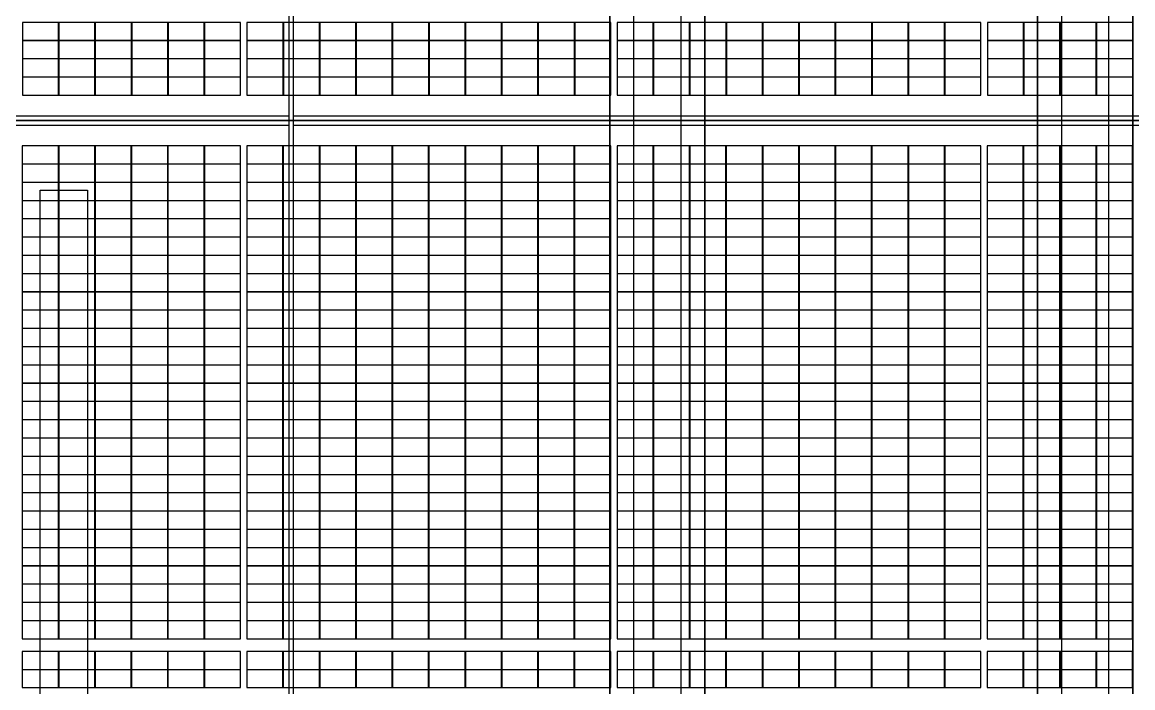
# Model space of a CAD drawing. Header units: millimetres. Extents: x 1218 to 2690, y 1163 to 1758.
# Drawn here: x 1389.2 to 1459.3, y 1379.4 to 1421.4 of the extents above; entities that cross this region are included whole.
import ezdxf

# ---------------------------------------------------------------- set-up
doc = ezdxf.new("R2010")
doc.units = ezdxf.units.MM
for name, color, linetype in [('WALL', 9, 'Continuous'), ('屋脊线', 7, 'ByLayer'), ('组件', 7, 'ByLayer'), ('障碍物', 7, 'ByLayer')]:
    doc.layers.add(name, color=color, linetype=linetype)

# ---------------------------------------------------------------- blocks, each defined once
blk = doc.blocks.new('DT1')
at = {"layer": 'WALL'}
for p, q in [((78159.9, 1944103.7), (198609.9, 1944103.7)), ((198909.9, 1944103.7), (406809.9, 1944103.7))]:
    blk.add_line(p, q, dxfattribs=at)
for points in [[(198909.9, 1865403.7), (198909.9, 2022803.7), (198609.9, 2022803.7), (198609.9, 1865403.7)], [(224859.9, 1875103.7), (224859.9, 2013103.7), (218859.9, 2013103.7), (218859.9, 1875103.7)], [(251859.9, 1875103.7), (251859.9, 2013103.7), (245859.9, 2013103.7), (245859.9, 1875103.7)], [(78159.9, 1944403.7), (198609.9, 1944403.7), (198609.9, 1943803.7), (78159.9, 1943803.7)], [(198909.9, 1944403.7), (406809.9, 1944403.7), (406809.9, 1943803.7), (198909.9, 1943803.7)]]:
    blk.add_lwpolyline(points, close=True, dxfattribs=at)
for points in [[(223359.9, 1875103.7), (223359.9, 2013103.7), (220359.9, 2013103.7), (220359.9, 1875103.7), (223359.9, 1875103.7)], [(250359.9, 1875103.7), (250359.9, 2013103.7), (247359.9, 2013103.7), (247359.9, 1875103.7), (250359.9, 1875103.7)], [(185909.9, 1939703.7), (185909.9, 1874403.7), (182909.9, 1874403.7), (182909.9, 1939703.7), (185909.9, 1939703.7)]]:
    blk.add_lwpolyline(points, dxfattribs=at)
blk = doc.blocks.new('*U583')
at = {"layer": '屋脊线', "color": 30}
blk.add_line((582600, 0, 16000), (-582600, 0, 16000), dxfattribs=at)
at = {"flags": 1}
for tag in ['unit_id', 'unit_name']:
    blk.add_attdef(tag, (0, 0), '', height=2.5, dxfattribs=at)
blk = doc.blocks.new('*U584')
at = {"color": 0}
blk.add_polyline3d([(0, 0, 0), (227.8, 0, 0), (227.8, 113.3, 5.8), (0, 113.3, 5.8)], close=True, dxfattribs=at)
at = {"flags": 1}
for tag in ['mounting-hole-spacing1', 'mounting-hole-spacing2', 'module-material', 'vmpo', 'voco', 'silicon-material', 'panel-length', 'panel-width', 'panel-height', 'userid', 'theme', 'note', 'name', 'pmax', 'company-name', 'id', 'impo', 'isco']:
    blk.add_attdef(tag, (0, 0), '', height=2.5, dxfattribs=at)
blk = doc.blocks.new('*U585')
at = {"layer": '组件', "color": 32}
for p in [(-47896.6, -272.9, 1596.1), (-47666.8, -272.9, 1596.1), (-47437, -272.9, 1596.1), (-47207.2, -272.9, 1596.1), (-46977.4, -272.9, 1596.1), (-46747.6, -272.9, 1596.1), (-46479.8, -272.9, 1596.1), (-46250, -272.9, 1596.1), (-46020.2, -272.9, 1596.1), (-45790.4, -272.9, 1596.1), (-45560.6, -272.9, 1596.1), (-47896.6, -388.2, 1590.3), (-47666.8, -388.2, 1590.3), (-47437, -388.2, 1590.3), (-47207.2, -388.2, 1590.3), (-46977.4, -388.2, 1590.3), (-46747.6, -388.2, 1590.3), (-46479.8, -388.2, 1590.3), (-46250, -388.2, 1590.3), (-46020.2, -388.2, 1590.3), (-45790.4, -388.2, 1590.3), (-45560.6, -388.2, 1590.3), (-47896.6, -503.4, 1584.4), (-47666.8, -503.4, 1584.4), (-47437, -503.4, 1584.4), (-47207.2, -503.4, 1584.4), (-46977.4, -503.4, 1584.4), (-46747.6, -503.4, 1584.4), (-46479.8, -503.4, 1584.4), (-46250, -503.4, 1584.4), (-46020.2, -503.4, 1584.4), (-45790.4, -503.4, 1584.4), (-45560.6, -503.4, 1584.4), (-47896.6, -618.7, 1578.6), (-47666.8, -618.7, 1578.6), (-47437, -618.7, 1578.6), (-47207.2, -618.7, 1578.6), (-46977.4, -618.7, 1578.6), (-46747.6, -618.7, 1578.6), (-46479.8, -618.7, 1578.6), (-46250, -618.7, 1578.6), (-46020.2, -618.7, 1578.6), (-45790.4, -618.7, 1578.6), (-45560.6, -618.7, 1578.6), (-47896.6, -733.9, 1572.7), (-47666.8, -733.9, 1572.7), (-47437, -733.9, 1572.7), (-47207.2, -733.9, 1572.7), (-46977.4, -733.9, 1572.7), (-46747.6, -733.9, 1572.7), (-46479.8, -733.9, 1572.7), (-46250, -733.9, 1572.7), (-46020.2, -733.9, 1572.7), (-45790.4, -733.9, 1572.7), (-45560.6, -733.9, 1572.7), (-47896.6, -849.2, 1566.9), (-47666.8, -849.2, 1566.9), (-47437, -849.2, 1566.9), (-47207.2, -849.2, 1566.9), (-46977.4, -849.2, 1566.9), (-46747.6, -849.2, 1566.9), (-46479.8, -849.2, 1566.9), (-46250, -849.2, 1566.9), (-46020.2, -849.2, 1566.9), (-45790.4, -849.2, 1566.9), (-45560.6, -849.2, 1566.9), (-47896.6, -964.4, 1561), (-47666.8, -964.4, 1561), (-47437, -964.4, 1561), (-47207.2, -964.4, 1561), (-46977.4, -964.4, 1561), (-46747.6, -964.4, 1561), (-46479.8, -964.4, 1561), (-46250, -964.4, 1561), (-46020.2, -964.4, 1561), (-45790.4, -964.4, 1561), (-45560.6, -964.4, 1561), (-47896.6, -1079.7, 1555.1), (-47666.8, -1079.7, 1555.1), (-47437, -1079.7, 1555.1), (-47207.2, -1079.7, 1555.1), (-46977.4, -1079.7, 1555.1), (-46747.6, -1079.7, 1555.1), (-46479.8, -1079.7, 1555.1), (-46250, -1079.7, 1555.1), (-46020.2, -1079.7, 1555.1), (-45790.4, -1079.7, 1555.1), (-45560.6, -1079.7, 1555.1), (-47896.6, -1194.9, 1549.3), (-47666.8, -1194.9, 1549.3), (-47437, -1194.9, 1549.3), (-47207.2, -1194.9, 1549.3), (-46977.4, -1194.9, 1549.3), (-46747.6, -1194.9, 1549.3), (-46479.8, -1194.9, 1549.3), (-46250, -1194.9, 1549.3), (-46020.2, -1194.9, 1549.3), (-45790.4, -1194.9, 1549.3), (-45560.6, -1194.9, 1549.3), (-47896.6, -1310.2, 1543.4), (-47666.8, -1310.2, 1543.4), (-47437, -1310.2, 1543.4), (-47207.2, -1310.2, 1543.4), (-46977.4, -1310.2, 1543.4), (-46747.6, -1310.2, 1543.4), (-46479.8, -1310.2, 1543.4), (-46250, -1310.2, 1543.4), (-46020.2, -1310.2, 1543.4), (-45790.4, -1310.2, 1543.4), (-45560.6, -1310.2, 1543.4), (-47896.6, -1425.4, 1537.6), (-47666.8, -1425.4, 1537.6), (-47437, -1425.4, 1537.6), (-47207.2, -1425.4, 1537.6), (-46977.4, -1425.4, 1537.6), (-46747.6, -1425.4, 1537.6), (-46479.8, -1425.4, 1537.6), (-46250, -1425.4, 1537.6), (-46020.2, -1425.4, 1537.6), (-45790.4, -1425.4, 1537.6), (-45560.6, -1425.4, 1537.6), (-47896.6, -1540.7, 1531.7), (-47666.8, -1540.7, 1531.7), (-47437, -1540.7, 1531.7), (-47207.2, -1540.7, 1531.7), (-46977.4, -1540.7, 1531.7), (-46747.6, -1540.7, 1531.7), (-46479.8, -1540.7, 1531.7), (-46250, -1540.7, 1531.7), (-46020.2, -1540.7, 1531.7), (-45790.4, -1540.7, 1531.7), (-45560.6, -1540.7, 1531.7), (-47896.6, -1655.9, 1525.8), (-47666.8, -1655.9, 1525.8), (-47437, -1655.9, 1525.8), (-47207.2, -1655.9, 1525.8), (-46977.4, -1655.9, 1525.8), (-46747.6, -1655.9, 1525.8), (-46479.8, -1655.9, 1525.8), (-46250, -1655.9, 1525.8), (-46020.2, -1655.9, 1525.8), (-45790.4, -1655.9, 1525.8), (-45560.6, -1655.9, 1525.8), (-47896.6, -1771.2, 1520), (-47666.8, -1771.2, 1520), (-47437, -1771.2, 1520), (-47207.2, -1771.2, 1520), (-46977.4, -1771.2, 1520), (-46747.6, -1771.2, 1520), (-46479.8, -1771.2, 1520), (-46250, -1771.2, 1520), (-46020.2, -1771.2, 1520), (-45790.4, -1771.2, 1520), (-45560.6, -1771.2, 1520), (-47896.6, -1886.4, 1514.1), (-47666.8, -1886.4, 1514.1), (-47437, -1886.4, 1514.1), (-47207.2, -1886.4, 1514.1), (-46977.4, -1886.4, 1514.1), (-46747.6, -1886.4, 1514.1), (-46479.8, -1886.4, 1514.1), (-46250, -1886.4, 1514.1), (-46020.2, -1886.4, 1514.1), (-45790.4, -1886.4, 1514.1), (-45560.6, -1886.4, 1514.1), (-47896.6, -2001.7, 1508.3), (-47666.8, -2001.7, 1508.3), (-47437, -2001.7, 1508.3), (-47207.2, -2001.7, 1508.3), (-46977.4, -2001.7, 1508.3), (-46747.6, -2001.7, 1508.3), (-46479.8, -2001.7, 1508.3), (-46250, -2001.7, 1508.3), (-46020.2, -2001.7, 1508.3), (-45790.4, -2001.7, 1508.3), (-45560.6, -2001.7, 1508.3), (-47896.6, -2116.9, 1502.4), (-47666.8, -2116.9, 1502.4), (-47437, -2116.9, 1502.4), (-47207.2, -2116.9, 1502.4), (-46977.4, -2116.9, 1502.4), (-46747.6, -2116.9, 1502.4), (-46479.8, -2116.9, 1502.4), (-46250, -2116.9, 1502.4), (-46020.2, -2116.9, 1502.4), (-45790.4, -2116.9, 1502.4), (-45560.6, -2116.9, 1502.4), (-47896.6, -2232.2, 1496.6), (-47666.8, -2232.2, 1496.6), (-47437, -2232.2, 1496.6), (-47207.2, -2232.2, 1496.6), (-46977.4, -2232.2, 1496.6), (-46747.6, -2232.2, 1496.6), (-46479.8, -2232.2, 1496.6), (-46250, -2232.2, 1496.6), (-46020.2, -2232.2, 1496.6), (-45790.4, -2232.2, 1496.6), (-45560.6, -2232.2, 1496.6), (-47896.6, -2347.5, 1490.7), (-47666.8, -2347.5, 1490.7), (-47437, -2347.5, 1490.7), (-47207.2, -2347.5, 1490.7), (-46977.4, -2347.5, 1490.7), (-46747.6, -2347.5, 1490.7), (-46479.8, -2347.5, 1490.7), (-46250, -2347.5, 1490.7), (-46020.2, -2347.5, 1490.7), (-45790.4, -2347.5, 1490.7), (-45560.6, -2347.5, 1490.7), (-47896.6, -2462.7, 1484.8), (-47666.8, -2462.7, 1484.8), (-47437, -2462.7, 1484.8), (-47207.2, -2462.7, 1484.8), (-46977.4, -2462.7, 1484.8), (-46747.6, -2462.7, 1484.8), (-46479.8, -2462.7, 1484.8), (-46250, -2462.7, 1484.8), (-46020.2, -2462.7, 1484.8), (-45790.4, -2462.7, 1484.8), (-45560.6, -2462.7, 1484.8), (-47896.6, -2578, 1479), (-47666.8, -2578, 1479), (-47437, -2578, 1479), (-47207.2, -2578, 1479), (-46977.4, -2578, 1479), (-46747.6, -2578, 1479), (-46479.8, -2578, 1479), (-46250, -2578, 1479), (-46020.2, -2578, 1479), (-45790.4, -2578, 1479), (-45560.6, -2578, 1479), (-47896.6, -2693.2, 1473.1), (-47666.8, -2693.2, 1473.1), (-47437, -2693.2, 1473.1), (-47207.2, -2693.2, 1473.1), (-46977.4, -2693.2, 1473.1), (-46747.6, -2693.2, 1473.1), (-46479.8, -2693.2, 1473.1), (-46250, -2693.2, 1473.1), (-46020.2, -2693.2, 1473.1), (-45790.4, -2693.2, 1473.1), (-45560.6, -2693.2, 1473.1), (-47896.6, -2808.5, 1467.3), (-47666.8, -2808.5, 1467.3), (-47437, -2808.5, 1467.3), (-47207.2, -2808.5, 1467.3), (-46977.4, -2808.5, 1467.3), (-46747.6, -2808.5, 1467.3), (-46479.8, -2808.5, 1467.3), (-46250, -2808.5, 1467.3), (-46020.2, -2808.5, 1467.3), (-45790.4, -2808.5, 1467.3), (-45560.6, -2808.5, 1467.3), (-47896.6, -2923.7, 1461.4), (-47666.8, -2923.7, 1461.4), (-47437, -2923.7, 1461.4), (-47207.2, -2923.7, 1461.4), (-46977.4, -2923.7, 1461.4), (-46747.6, -2923.7, 1461.4), (-46479.8, -2923.7, 1461.4), (-46250, -2923.7, 1461.4), (-46020.2, -2923.7, 1461.4), (-45790.4, -2923.7, 1461.4), (-45560.6, -2923.7, 1461.4), (-47896.6, -3039, 1455.5), (-47666.8, -3039, 1455.5), (-47437, -3039, 1455.5), (-47207.2, -3039, 1455.5), (-46977.4, -3039, 1455.5), (-46747.6, -3039, 1455.5), (-46479.8, -3039, 1455.5), (-46250, -3039, 1455.5), (-46020.2, -3039, 1455.5), (-45790.4, -3039, 1455.5), (-45560.6, -3039, 1455.5), (-47896.6, -3154.2, 1449.7), (-47666.8, -3154.2, 1449.7), (-47437, -3154.2, 1449.7), (-47207.2, -3154.2, 1449.7), (-46977.4, -3154.2, 1449.7), (-46747.6, -3154.2, 1449.7), (-46479.8, -3154.2, 1449.7), (-46250, -3154.2, 1449.7), (-46020.2, -3154.2, 1449.7), (-45790.4, -3154.2, 1449.7), (-45560.6, -3154.2, 1449.7), (-47896.6, -3269.5, 1443.8), (-47666.8, -3269.5, 1443.8), (-47437, -3269.5, 1443.8), (-47207.2, -3269.5, 1443.8), (-46977.4, -3269.5, 1443.8), (-46747.6, -3269.5, 1443.8), (-46479.8, -3269.5, 1443.8), (-46250, -3269.5, 1443.8), (-46020.2, -3269.5, 1443.8), (-45790.4, -3269.5, 1443.8), (-45560.6, -3269.5, 1443.8), (-47896.6, -3462.7, 1434), (-47666.8, -3462.7, 1434), (-47437, -3462.7, 1434), (-47207.2, -3462.7, 1434), (-46977.4, -3462.7, 1434), (-46747.6, -3462.7, 1434), (-46479.8, -3462.7, 1434), (-46250, -3462.7, 1434), (-46020.2, -3462.7, 1434), (-45790.4, -3462.7, 1434), (-45560.6, -3462.7, 1434), (-47896.6, -3577.9, 1428.2), (-47666.8, -3577.9, 1428.2), (-47437, -3577.9, 1428.2), (-47207.2, -3577.9, 1428.2), (-46977.4, -3577.9, 1428.2), (-46747.6, -3577.9, 1428.2), (-46479.8, -3577.9, 1428.2), (-46250, -3577.9, 1428.2), (-46020.2, -3577.9, 1428.2), (-45790.4, -3577.9, 1428.2), (-45560.6, -3577.9, 1428.2)]:
    blk.add_blockref('*U584', p, dxfattribs=at)
at = {"layer": '组件', "color": 110}
for p in [(-45330.8, -272.9, 1596.1), (-45101, -272.9, 1596.1), (-44871.2, -272.9, 1596.1), (-44641.4, -272.9, 1596.1), (-44411.6, -272.9, 1596.1), (-44143.8, -272.9, 1596.1), (-43914, -272.9, 1596.1), (-43684.2, -272.9, 1596.1), (-43454.4, -272.9, 1596.1), (-43224.6, -272.9, 1596.1), (-45330.8, -388.2, 1590.3), (-45101, -388.2, 1590.3), (-44871.2, -388.2, 1590.3), (-44641.4, -388.2, 1590.3), (-44411.6, -388.2, 1590.3), (-44143.8, -388.2, 1590.3), (-43914, -388.2, 1590.3), (-43684.2, -388.2, 1590.3), (-43454.4, -388.2, 1590.3), (-43224.6, -388.2, 1590.3), (-45330.8, -503.4, 1584.4), (-45101, -503.4, 1584.4), (-44871.2, -503.4, 1584.4), (-44641.4, -503.4, 1584.4), (-44411.6, -503.4, 1584.4), (-44143.8, -503.4, 1584.4), (-43914, -503.4, 1584.4), (-43684.2, -503.4, 1584.4), (-43454.4, -503.4, 1584.4), (-43224.6, -503.4, 1584.4), (-45330.8, -618.7, 1578.6), (-45101, -618.7, 1578.6), (-44871.2, -618.7, 1578.6), (-44641.4, -618.7, 1578.6), (-44411.6, -618.7, 1578.6), (-44143.8, -618.7, 1578.6), (-43914, -618.7, 1578.6), (-43684.2, -618.7, 1578.6), (-43454.4, -618.7, 1578.6), (-43224.6, -618.7, 1578.6), (-45330.8, -733.9, 1572.7), (-45101, -733.9, 1572.7), (-44871.2, -733.9, 1572.7), (-44641.4, -733.9, 1572.7), (-44411.6, -733.9, 1572.7), (-44143.8, -733.9, 1572.7), (-43914, -733.9, 1572.7), (-43684.2, -733.9, 1572.7), (-43454.4, -733.9, 1572.7), (-43224.6, -733.9, 1572.7), (-45330.8, -849.2, 1566.9), (-45101, -849.2, 1566.9), (-44871.2, -849.2, 1566.9), (-44641.4, -849.2, 1566.9), (-44411.6, -849.2, 1566.9), (-44143.8, -849.2, 1566.9), (-43914, -849.2, 1566.9), (-43684.2, -849.2, 1566.9), (-43454.4, -849.2, 1566.9), (-43224.6, -849.2, 1566.9), (-45330.8, -964.4, 1561), (-45101, -964.4, 1561), (-44871.2, -964.4, 1561), (-44641.4, -964.4, 1561), (-44411.6, -964.4, 1561), (-44143.8, -964.4, 1561), (-43914, -964.4, 1561), (-43684.2, -964.4, 1561), (-43454.4, -964.4, 1561), (-43224.6, -964.4, 1561), (-45330.8, -1079.7, 1555.1), (-45101, -1079.7, 1555.1), (-44871.2, -1079.7, 1555.1), (-44641.4, -1079.7, 1555.1), (-44411.6, -1079.7, 1555.1), (-44143.8, -1079.7, 1555.1), (-43914, -1079.7, 1555.1), (-43684.2, -1079.7, 1555.1), (-43454.4, -1079.7, 1555.1), (-43224.6, -1079.7, 1555.1), (-45330.8, -1194.9, 1549.3), (-45101, -1194.9, 1549.3), (-44871.2, -1194.9, 1549.3), (-44641.4, -1194.9, 1549.3), (-44411.6, -1194.9, 1549.3), (-44143.8, -1194.9, 1549.3), (-43914, -1194.9, 1549.3), (-43684.2, -1194.9, 1549.3), (-43454.4, -1194.9, 1549.3), (-43224.6, -1194.9, 1549.3), (-45330.8, -1310.2, 1543.4), (-45101, -1310.2, 1543.4), (-44871.2, -1310.2, 1543.4), (-44641.4, -1310.2, 1543.4), (-44411.6, -1310.2, 1543.4), (-44143.8, -1310.2, 1543.4), (-43914, -1310.2, 1543.4), (-43684.2, -1310.2, 1543.4), (-43454.4, -1310.2, 1543.4), (-43224.6, -1310.2, 1543.4), (-45330.8, -1425.4, 1537.6), (-45101, -1425.4, 1537.6), (-44871.2, -1425.4, 1537.6), (-44641.4, -1425.4, 1537.6), (-44411.6, -1425.4, 1537.6), (-44143.8, -1425.4, 1537.6), (-43914, -1425.4, 1537.6), (-43684.2, -1425.4, 1537.6), (-43454.4, -1425.4, 1537.6), (-43224.6, -1425.4, 1537.6), (-45330.8, -1540.7, 1531.7), (-45101, -1540.7, 1531.7), (-44871.2, -1540.7, 1531.7), (-44641.4, -1540.7, 1531.7), (-44411.6, -1540.7, 1531.7), (-44143.8, -1540.7, 1531.7), (-43914, -1540.7, 1531.7), (-43684.2, -1540.7, 1531.7), (-43454.4, -1540.7, 1531.7), (-43224.6, -1540.7, 1531.7), (-45330.8, -1655.9, 1525.8), (-45101, -1655.9, 1525.8), (-44871.2, -1655.9, 1525.8), (-44641.4, -1655.9, 1525.8), (-44411.6, -1655.9, 1525.8), (-44143.8, -1655.9, 1525.8), (-43914, -1655.9, 1525.8), (-43684.2, -1655.9, 1525.8), (-43454.4, -1655.9, 1525.8), (-43224.6, -1655.9, 1525.8), (-45330.8, -1771.2, 1520), (-45101, -1771.2, 1520), (-44871.2, -1771.2, 1520), (-44641.4, -1771.2, 1520), (-44411.6, -1771.2, 1520), (-44143.8, -1771.2, 1520), (-43914, -1771.2, 1520), (-43684.2, -1771.2, 1520), (-43454.4, -1771.2, 1520), (-43224.6, -1771.2, 1520), (-45330.8, -1886.4, 1514.1), (-45101, -1886.4, 1514.1), (-44871.2, -1886.4, 1514.1), (-44641.4, -1886.4, 1514.1), (-44411.6, -1886.4, 1514.1), (-44143.8, -1886.4, 1514.1), (-43914, -1886.4, 1514.1), (-43684.2, -1886.4, 1514.1), (-43454.4, -1886.4, 1514.1), (-43224.6, -1886.4, 1514.1), (-45330.8, -2001.7, 1508.3), (-45101, -2001.7, 1508.3), (-44871.2, -2001.7, 1508.3), (-44641.4, -2001.7, 1508.3), (-44411.6, -2001.7, 1508.3), (-44143.8, -2001.7, 1508.3), (-43914, -2001.7, 1508.3), (-43684.2, -2001.7, 1508.3), (-43454.4, -2001.7, 1508.3), (-43224.6, -2001.7, 1508.3), (-45330.8, -2116.9, 1502.4), (-45101, -2116.9, 1502.4), (-44871.2, -2116.9, 1502.4), (-44641.4, -2116.9, 1502.4), (-44411.6, -2116.9, 1502.4), (-44143.8, -2116.9, 1502.4), (-43914, -2116.9, 1502.4), (-43684.2, -2116.9, 1502.4), (-43454.4, -2116.9, 1502.4), (-43224.6, -2116.9, 1502.4), (-45330.8, -2232.2, 1496.6), (-45101, -2232.2, 1496.6), (-44871.2, -2232.2, 1496.6), (-44641.4, -2232.2, 1496.6), (-44411.6, -2232.2, 1496.6), (-44143.8, -2232.2, 1496.6), (-43914, -2232.2, 1496.6), (-43684.2, -2232.2, 1496.6), (-43454.4, -2232.2, 1496.6), (-43224.6, -2232.2, 1496.6), (-45330.8, -2347.5, 1490.7), (-45101, -2347.5, 1490.7), (-44871.2, -2347.5, 1490.7), (-44641.4, -2347.5, 1490.7), (-44411.6, -2347.5, 1490.7), (-44143.8, -2347.5, 1490.7), (-43914, -2347.5, 1490.7), (-43684.2, -2347.5, 1490.7), (-43454.4, -2347.5, 1490.7), (-43224.6, -2347.5, 1490.7), (-45330.8, -2462.7, 1484.8), (-45101, -2462.7, 1484.8), (-44871.2, -2462.7, 1484.8), (-44641.4, -2462.7, 1484.8), (-44411.6, -2462.7, 1484.8), (-44143.8, -2462.7, 1484.8), (-43914, -2462.7, 1484.8), (-43684.2, -2462.7, 1484.8), (-43454.4, -2462.7, 1484.8), (-43224.6, -2462.7, 1484.8), (-45330.8, -2578, 1479), (-45101, -2578, 1479), (-44871.2, -2578, 1479), (-44641.4, -2578, 1479), (-44411.6, -2578, 1479), (-44143.8, -2578, 1479), (-43914, -2578, 1479), (-43684.2, -2578, 1479), (-43454.4, -2578, 1479), (-43224.6, -2578, 1479), (-45330.8, -2693.2, 1473.1), (-45101, -2693.2, 1473.1), (-44871.2, -2693.2, 1473.1), (-44641.4, -2693.2, 1473.1), (-44411.6, -2693.2, 1473.1), (-44143.8, -2693.2, 1473.1), (-43914, -2693.2, 1473.1), (-43684.2, -2693.2, 1473.1), (-43454.4, -2693.2, 1473.1), (-43224.6, -2693.2, 1473.1), (-45330.8, -2808.5, 1467.3), (-45101, -2808.5, 1467.3), (-44871.2, -2808.5, 1467.3), (-44641.4, -2808.5, 1467.3), (-44411.6, -2808.5, 1467.3), (-44143.8, -2808.5, 1467.3), (-43914, -2808.5, 1467.3), (-43684.2, -2808.5, 1467.3), (-43454.4, -2808.5, 1467.3), (-43224.6, -2808.5, 1467.3), (-45330.8, -2923.7, 1461.4), (-45101, -2923.7, 1461.4), (-44871.2, -2923.7, 1461.4), (-44641.4, -2923.7, 1461.4), (-44411.6, -2923.7, 1461.4), (-44143.8, -2923.7, 1461.4), (-43914, -2923.7, 1461.4), (-43684.2, -2923.7, 1461.4), (-43454.4, -2923.7, 1461.4), (-43224.6, -2923.7, 1461.4), (-45330.8, -3039, 1455.5), (-45101, -3039, 1455.5), (-44871.2, -3039, 1455.5), (-44641.4, -3039, 1455.5), (-44411.6, -3039, 1455.5), (-44143.8, -3039, 1455.5), (-43914, -3039, 1455.5), (-43684.2, -3039, 1455.5), (-43454.4, -3039, 1455.5), (-43224.6, -3039, 1455.5), (-45330.8, -3154.2, 1449.7), (-45101, -3154.2, 1449.7), (-44871.2, -3154.2, 1449.7), (-44641.4, -3154.2, 1449.7), (-44411.6, -3154.2, 1449.7), (-44143.8, -3154.2, 1449.7), (-43914, -3154.2, 1449.7), (-43684.2, -3154.2, 1449.7), (-43454.4, -3154.2, 1449.7), (-43224.6, -3154.2, 1449.7), (-45330.8, -3269.5, 1443.8), (-45101, -3269.5, 1443.8), (-44871.2, -3269.5, 1443.8), (-44641.4, -3269.5, 1443.8), (-44411.6, -3269.5, 1443.8), (-44143.8, -3269.5, 1443.8), (-43914, -3269.5, 1443.8), (-43684.2, -3269.5, 1443.8), (-43454.4, -3269.5, 1443.8), (-43224.6, -3269.5, 1443.8), (-45330.8, -3462.7, 1434), (-45101, -3462.7, 1434), (-44871.2, -3462.7, 1434), (-44641.4, -3462.7, 1434), (-44411.6, -3462.7, 1434), (-44143.8, -3462.7, 1434), (-43914, -3462.7, 1434), (-43684.2, -3462.7, 1434), (-43454.4, -3462.7, 1434), (-43224.6, -3462.7, 1434), (-42994.8, -3462.7, 1434), (-42765, -3462.7, 1434), (-45330.8, -3577.9, 1428.2), (-45101, -3577.9, 1428.2), (-44871.2, -3577.9, 1428.2), (-44641.4, -3577.9, 1428.2), (-44411.6, -3577.9, 1428.2), (-44143.8, -3577.9, 1428.2), (-43914, -3577.9, 1428.2), (-43684.2, -3577.9, 1428.2), (-43454.4, -3577.9, 1428.2), (-43224.6, -3577.9, 1428.2), (-42994.8, -3577.9, 1428.2), (-42765, -3577.9, 1428.2)]:
    blk.add_blockref('*U584', p, dxfattribs=at)
at = {"layer": '组件', "color": 41}
for p in [(-42994.8, -272.9, 1596.1), (-42765, -272.9, 1596.1), (-42535.2, -272.9, 1596.1), (-42305.4, -272.9, 1596.1), (-42075.6, -272.9, 1596.1), (-41807.8, -272.9, 1596.1), (-41578, -272.9, 1596.1), (-41348.2, -272.9, 1596.1), (-41118.4, -272.9, 1596.1), (-42994.8, -388.2, 1590.3), (-42765, -388.2, 1590.3), (-42535.2, -388.2, 1590.3), (-42305.4, -388.2, 1590.3), (-42075.6, -388.2, 1590.3), (-41807.8, -388.2, 1590.3), (-41578, -388.2, 1590.3), (-41348.2, -388.2, 1590.3), (-41118.4, -388.2, 1590.3), (-42994.8, -503.4, 1584.4), (-42765, -503.4, 1584.4), (-42535.2, -503.4, 1584.4), (-42305.4, -503.4, 1584.4), (-42075.6, -503.4, 1584.4), (-41807.8, -503.4, 1584.4), (-41578, -503.4, 1584.4), (-41348.2, -503.4, 1584.4), (-41118.4, -503.4, 1584.4), (-42994.8, -618.7, 1578.6), (-42765, -618.7, 1578.6), (-42535.2, -618.7, 1578.6), (-42305.4, -618.7, 1578.6), (-42075.6, -618.7, 1578.6), (-41807.8, -618.7, 1578.6), (-41578, -618.7, 1578.6), (-41348.2, -618.7, 1578.6), (-41118.4, -618.7, 1578.6), (-42994.8, -733.9, 1572.7), (-42765, -733.9, 1572.7), (-42535.2, -733.9, 1572.7), (-42305.4, -733.9, 1572.7), (-42075.6, -733.9, 1572.7), (-41807.8, -733.9, 1572.7), (-41578, -733.9, 1572.7), (-41348.2, -733.9, 1572.7), (-41118.4, -733.9, 1572.7), (-42994.8, -849.2, 1566.9), (-42765, -849.2, 1566.9), (-42535.2, -849.2, 1566.9), (-42305.4, -849.2, 1566.9), (-42075.6, -849.2, 1566.9), (-41807.8, -849.2, 1566.9), (-41578, -849.2, 1566.9), (-41348.2, -849.2, 1566.9), (-41118.4, -849.2, 1566.9), (-42994.8, -964.4, 1561), (-42765, -964.4, 1561), (-42535.2, -964.4, 1561), (-42305.4, -964.4, 1561), (-42075.6, -964.4, 1561), (-41807.8, -964.4, 1561), (-41578, -964.4, 1561), (-41348.2, -964.4, 1561), (-41118.4, -964.4, 1561), (-42994.8, -1079.7, 1555.1), (-42765, -1079.7, 1555.1), (-42535.2, -1079.7, 1555.1), (-42305.4, -1079.7, 1555.1), (-42075.6, -1079.7, 1555.1), (-41807.8, -1079.7, 1555.1), (-41578, -1079.7, 1555.1), (-41348.2, -1079.7, 1555.1), (-41118.4, -1079.7, 1555.1), (-42994.8, -1194.9, 1549.3), (-42765, -1194.9, 1549.3), (-42535.2, -1194.9, 1549.3), (-42305.4, -1194.9, 1549.3), (-42075.6, -1194.9, 1549.3), (-41807.8, -1194.9, 1549.3), (-41578, -1194.9, 1549.3), (-41348.2, -1194.9, 1549.3), (-41118.4, -1194.9, 1549.3), (-42994.8, -1310.2, 1543.4), (-42765, -1310.2, 1543.4), (-42535.2, -1310.2, 1543.4), (-42305.4, -1310.2, 1543.4), (-42075.6, -1310.2, 1543.4), (-41807.8, -1310.2, 1543.4), (-41578, -1310.2, 1543.4), (-41348.2, -1310.2, 1543.4), (-41118.4, -1310.2, 1543.4), (-42994.8, -1425.4, 1537.6), (-42765, -1425.4, 1537.6), (-42535.2, -1425.4, 1537.6), (-42305.4, -1425.4, 1537.6), (-42075.6, -1425.4, 1537.6), (-41807.8, -1425.4, 1537.6), (-41578, -1425.4, 1537.6), (-41348.2, -1425.4, 1537.6), (-41118.4, -1425.4, 1537.6), (-42994.8, -1540.7, 1531.7), (-42765, -1540.7, 1531.7), (-42535.2, -1540.7, 1531.7), (-42305.4, -1540.7, 1531.7), (-42075.6, -1540.7, 1531.7), (-41807.8, -1540.7, 1531.7), (-41578, -1540.7, 1531.7), (-41348.2, -1540.7, 1531.7), (-41118.4, -1540.7, 1531.7), (-42994.8, -1655.9, 1525.8), (-42765, -1655.9, 1525.8), (-42535.2, -1655.9, 1525.8), (-42305.4, -1655.9, 1525.8), (-42075.6, -1655.9, 1525.8), (-41807.8, -1655.9, 1525.8), (-41578, -1655.9, 1525.8), (-41348.2, -1655.9, 1525.8), (-41118.4, -1655.9, 1525.8), (-42994.8, -1771.2, 1520), (-42765, -1771.2, 1520), (-42535.2, -1771.2, 1520), (-42305.4, -1771.2, 1520), (-42075.6, -1771.2, 1520), (-41807.8, -1771.2, 1520), (-41578, -1771.2, 1520), (-41348.2, -1771.2, 1520), (-41118.4, -1771.2, 1520), (-42994.8, -1886.4, 1514.1), (-42765, -1886.4, 1514.1), (-42535.2, -1886.4, 1514.1), (-42305.4, -1886.4, 1514.1), (-42075.6, -1886.4, 1514.1), (-41807.8, -1886.4, 1514.1), (-41578, -1886.4, 1514.1), (-41348.2, -1886.4, 1514.1), (-41118.4, -1886.4, 1514.1), (-42994.8, -2001.7, 1508.3), (-42765, -2001.7, 1508.3), (-42535.2, -2001.7, 1508.3), (-42305.4, -2001.7, 1508.3), (-42075.6, -2001.7, 1508.3), (-41807.8, -2001.7, 1508.3), (-41578, -2001.7, 1508.3), (-41348.2, -2001.7, 1508.3), (-41118.4, -2001.7, 1508.3), (-42994.8, -2116.9, 1502.4), (-42765, -2116.9, 1502.4), (-42535.2, -2116.9, 1502.4), (-42305.4, -2116.9, 1502.4), (-42075.6, -2116.9, 1502.4), (-41807.8, -2116.9, 1502.4), (-41578, -2116.9, 1502.4), (-41348.2, -2116.9, 1502.4), (-41118.4, -2116.9, 1502.4), (-42994.8, -2232.2, 1496.6), (-42765, -2232.2, 1496.6), (-42535.2, -2232.2, 1496.6), (-42305.4, -2232.2, 1496.6), (-42075.6, -2232.2, 1496.6), (-41807.8, -2232.2, 1496.6), (-41578, -2232.2, 1496.6), (-41348.2, -2232.2, 1496.6), (-41118.4, -2232.2, 1496.6), (-42994.8, -2347.5, 1490.7), (-42765, -2347.5, 1490.7), (-42535.2, -2347.5, 1490.7), (-42305.4, -2347.5, 1490.7), (-42075.6, -2347.5, 1490.7), (-41807.8, -2347.5, 1490.7), (-41578, -2347.5, 1490.7), (-41348.2, -2347.5, 1490.7), (-41118.4, -2347.5, 1490.7), (-42994.8, -2462.7, 1484.8), (-42765, -2462.7, 1484.8), (-42535.2, -2462.7, 1484.8), (-42305.4, -2462.7, 1484.8), (-42075.6, -2462.7, 1484.8), (-41807.8, -2462.7, 1484.8), (-41578, -2462.7, 1484.8), (-41348.2, -2462.7, 1484.8), (-41118.4, -2462.7, 1484.8), (-42994.8, -2578, 1479), (-42765, -2578, 1479), (-42535.2, -2578, 1479), (-42305.4, -2578, 1479), (-42075.6, -2578, 1479), (-41807.8, -2578, 1479), (-41578, -2578, 1479), (-41348.2, -2578, 1479), (-41118.4, -2578, 1479), (-42994.8, -2693.2, 1473.1), (-42765, -2693.2, 1473.1), (-42535.2, -2693.2, 1473.1), (-42305.4, -2693.2, 1473.1), (-42075.6, -2693.2, 1473.1), (-41807.8, -2693.2, 1473.1), (-41578, -2693.2, 1473.1), (-41348.2, -2693.2, 1473.1), (-41118.4, -2693.2, 1473.1), (-42994.8, -2808.5, 1467.3), (-42765, -2808.5, 1467.3), (-42535.2, -2808.5, 1467.3), (-42305.4, -2808.5, 1467.3), (-42075.6, -2808.5, 1467.3), (-41807.8, -2808.5, 1467.3), (-41578, -2808.5, 1467.3), (-41348.2, -2808.5, 1467.3), (-41118.4, -2808.5, 1467.3), (-42994.8, -2923.7, 1461.4), (-42765, -2923.7, 1461.4), (-42535.2, -2923.7, 1461.4), (-42305.4, -2923.7, 1461.4), (-42075.6, -2923.7, 1461.4), (-41807.8, -2923.7, 1461.4), (-41578, -2923.7, 1461.4), (-41348.2, -2923.7, 1461.4), (-41118.4, -2923.7, 1461.4), (-42994.8, -3039, 1455.5), (-42765, -3039, 1455.5), (-42535.2, -3039, 1455.5), (-42305.4, -3039, 1455.5), (-42075.6, -3039, 1455.5), (-41807.8, -3039, 1455.5), (-41578, -3039, 1455.5), (-41348.2, -3039, 1455.5), (-41118.4, -3039, 1455.5), (-42994.8, -3154.2, 1449.7), (-42765, -3154.2, 1449.7), (-42535.2, -3154.2, 1449.7), (-42305.4, -3154.2, 1449.7), (-42075.6, -3154.2, 1449.7), (-41807.8, -3154.2, 1449.7), (-41578, -3154.2, 1449.7), (-41348.2, -3154.2, 1449.7), (-41118.4, -3154.2, 1449.7), (-42994.8, -3269.5, 1443.8), (-42765, -3269.5, 1443.8), (-42535.2, -3269.5, 1443.8), (-42305.4, -3269.5, 1443.8), (-42075.6, -3269.5, 1443.8), (-41807.8, -3269.5, 1443.8), (-41578, -3269.5, 1443.8), (-41348.2, -3269.5, 1443.8), (-41118.4, -3269.5, 1443.8), (-42535.2, -3462.7, 1434), (-42305.4, -3462.7, 1434), (-42075.6, -3462.7, 1434), (-41807.8, -3462.7, 1434), (-41578, -3462.7, 1434), (-41348.2, -3462.7, 1434), (-41118.4, -3462.7, 1434), (-42535.2, -3577.9, 1428.2), (-42305.4, -3577.9, 1428.2), (-42075.6, -3577.9, 1428.2), (-41807.8, -3577.9, 1428.2), (-41578, -3577.9, 1428.2), (-41348.2, -3577.9, 1428.2), (-41118.4, -3577.9, 1428.2)]:
    blk.add_blockref('*U584', p, dxfattribs=at)
at = {"flags": 1}
for tag in ['offset-x', 'offset-y', 'mode', 'tilt', 'azimuth', 'align', 'array-mode', 'panel-x', 'panel-y', 'panel-per-row', 'bracket-type', 'bracket-value', 'row-per-array']:
    blk.add_attdef(tag, (0, 0), '', height=2.5, dxfattribs=at)
blk = doc.blocks.new('*U586')
at = {"color": 0}
blk.add_polyline3d([(0, 0, 0), (-227.8, 0, 0), (-227.8, -113.3, 5.8), (0, -113.3, 5.8)], close=True, dxfattribs=at)
at = {"flags": 1}
for tag in ['mounting-hole-spacing1', 'mounting-hole-spacing2', 'module-material', 'vmpo', 'voco', 'silicon-material', 'panel-length', 'panel-width', 'panel-height', 'userid', 'theme', 'note', 'name', 'pmax', 'company-name', 'id', 'impo', 'isco']:
    blk.add_attdef(tag, (0, 0), '', height=2.5, dxfattribs=at)
blk = doc.blocks.new('*U587')
at = {"layer": '组件', "color": 6}
for p in [(-47668.1, 619.6, 1578.5), (-47438.3, 619.6, 1578.5), (-47208.5, 619.6, 1578.5), (-46978.7, 619.6, 1578.5), (-46748.9, 619.6, 1578.5), (-46519.1, 619.6, 1578.5), (-46251.3, 619.6, 1578.5), (-46021.5, 619.6, 1578.5), (-45791.7, 619.6, 1578.5), (-45561.9, 619.6, 1578.5), (-45332.1, 619.6, 1578.5), (-47668.1, 504.4, 1584.4), (-47438.3, 504.4, 1584.4), (-47208.5, 504.4, 1584.4), (-46978.7, 504.4, 1584.4), (-46748.9, 504.4, 1584.4), (-46519.1, 504.4, 1584.4), (-46251.3, 504.4, 1584.4), (-46021.5, 504.4, 1584.4), (-45791.7, 504.4, 1584.4), (-45561.9, 504.4, 1584.4), (-45332.1, 504.4, 1584.4), (-47668.1, 389.1, 1590.2), (-47438.3, 389.1, 1590.2), (-47208.5, 389.1, 1590.2), (-46978.7, 389.1, 1590.2), (-46748.9, 389.1, 1590.2), (-46519.1, 389.1, 1590.2), (-46251.3, 389.1, 1590.2), (-46021.5, 389.1, 1590.2), (-45791.7, 389.1, 1590.2), (-45561.9, 389.1, 1590.2), (-45332.1, 389.1, 1590.2), (-47668.1, 273.9, 1596.1), (-47438.3, 273.9, 1596.1), (-47208.5, 273.9, 1596.1), (-46978.7, 273.9, 1596.1), (-46748.9, 273.9, 1596.1), (-46519.1, 273.9, 1596.1), (-46251.3, 273.9, 1596.1), (-46021.5, 273.9, 1596.1), (-45791.7, 273.9, 1596.1), (-45561.9, 273.9, 1596.1), (-45332.1, 273.9, 1596.1)]:
    blk.add_blockref('*U586', p, dxfattribs=at)
at = {"layer": '组件', "color": 2}
for p in [(-45102.3, 619.6, 1578.5), (-44872.5, 619.6, 1578.5), (-44642.7, 619.6, 1578.5), (-44412.9, 619.6, 1578.5), (-44183.1, 619.6, 1578.5), (-43915.3, 619.6, 1578.5), (-43685.5, 619.6, 1578.5), (-43455.7, 619.6, 1578.5), (-43225.9, 619.6, 1578.5), (-42996.1, 619.6, 1578.5), (-42766.3, 619.6, 1578.5), (-45102.3, 504.4, 1584.4), (-44872.5, 504.4, 1584.4), (-44642.7, 504.4, 1584.4), (-44412.9, 504.4, 1584.4), (-44183.1, 504.4, 1584.4), (-43915.3, 504.4, 1584.4), (-43685.5, 504.4, 1584.4), (-43455.7, 504.4, 1584.4), (-43225.9, 504.4, 1584.4), (-42996.1, 504.4, 1584.4), (-42766.3, 504.4, 1584.4), (-45102.3, 389.1, 1590.2), (-44872.5, 389.1, 1590.2), (-44642.7, 389.1, 1590.2), (-44412.9, 389.1, 1590.2), (-44183.1, 389.1, 1590.2), (-43915.3, 389.1, 1590.2), (-43685.5, 389.1, 1590.2), (-43455.7, 389.1, 1590.2), (-43225.9, 389.1, 1590.2), (-42996.1, 389.1, 1590.2), (-42766.3, 389.1, 1590.2), (-45102.3, 273.9, 1596.1), (-44872.5, 273.9, 1596.1), (-44642.7, 273.9, 1596.1), (-44412.9, 273.9, 1596.1), (-44183.1, 273.9, 1596.1), (-43915.3, 273.9, 1596.1), (-43685.5, 273.9, 1596.1), (-43455.7, 273.9, 1596.1), (-43225.9, 273.9, 1596.1), (-42996.1, 273.9, 1596.1), (-42766.3, 273.9, 1596.1)]:
    blk.add_blockref('*U586', p, dxfattribs=at)
at = {"layer": '组件', "color": 11}
for p in [(-42536.5, 619.6, 1578.5), (-42306.7, 619.6, 1578.5), (-42076.9, 619.6, 1578.5), (-41847.1, 619.6, 1578.5), (-41579.3, 619.6, 1578.5), (-41349.5, 619.6, 1578.5), (-41119.7, 619.6, 1578.5), (-40889.9, 619.6, 1578.5), (-42536.5, 504.4, 1584.4), (-42306.7, 504.4, 1584.4), (-42076.9, 504.4, 1584.4), (-41847.1, 504.4, 1584.4), (-41579.3, 504.4, 1584.4), (-41349.5, 504.4, 1584.4), (-41119.7, 504.4, 1584.4), (-40889.9, 504.4, 1584.4), (-42536.5, 389.1, 1590.2), (-42306.7, 389.1, 1590.2), (-42076.9, 389.1, 1590.2), (-41847.1, 389.1, 1590.2), (-41579.3, 389.1, 1590.2), (-41349.5, 389.1, 1590.2), (-41119.7, 389.1, 1590.2), (-40889.9, 389.1, 1590.2), (-42536.5, 273.9, 1596.1), (-42306.7, 273.9, 1596.1), (-42076.9, 273.9, 1596.1), (-41847.1, 273.9, 1596.1), (-41579.3, 273.9, 1596.1), (-41349.5, 273.9, 1596.1), (-41119.7, 273.9, 1596.1), (-40889.9, 273.9, 1596.1)]:
    blk.add_blockref('*U586', p, dxfattribs=at)
at = {"flags": 1}
for tag in ['offset-x', 'offset-y', 'mode', 'tilt', 'azimuth', 'align', 'array-mode', 'panel-x', 'panel-y', 'panel-per-row', 'bracket-type', 'bracket-value', 'row-per-array']:
    blk.add_attdef(tag, (0, 0), '', height=2.5, dxfattribs=at)

msp = doc.modelspace()

# ---------------------------------------------------------------- linework, layer by layer
at = {"layer": '屋脊线', "color": 30, "elevation": 16}
msp.add_lwpolyline([(1285.621, 1415.15), (2450.821, 1415.15)], dxfattribs=at)
at = {"layer": '障碍物', "color": 2, "elevation": 12.3}
for points in [[(1426.321, 1484.15), (1432.321, 1484.15), (1432.321, 1415.15), (1426.321, 1415.15)], [(1453.321, 1484.15), (1459.321, 1484.15), (1459.321, 1415.15), (1453.321, 1415.15)], [(1426.321, 1415.15), (1432.321, 1415.15), (1432.321, 1346.15), (1426.321, 1346.15)], [(1453.321, 1415.15), (1459.321, 1415.15), (1459.321, 1346.15), (1453.321, 1346.15)], [(1390.371, 1410.75), (1393.371, 1410.75), (1393.371, 1345.45), (1390.371, 1345.45)]]:
    msp.add_lwpolyline(points, close=True, dxfattribs=at)

# ---------------------------------------------------------------- block references
at = {"xscale": 0.001, "yscale": 0.001, "zscale": 0.001}
msp.add_blockref('DT1', (1207.461, -528.954, 12.3), dxfattribs=at)
at = {"layer": '屋脊线', "xscale": 0.001, "yscale": 0.001, "zscale": 0.001}
msp.add_blockref('*U583', (1868.221, 1415.15), dxfattribs=at)
at = {"layer": '组件', "xscale": 0.01, "yscale": 0.01, "zscale": 0.01}
for name in ['*U587', '*U585']:
    msp.add_blockref(name, (1868.221, 1415.15), dxfattribs=at)

doc.saveas('drawing.dxf')
